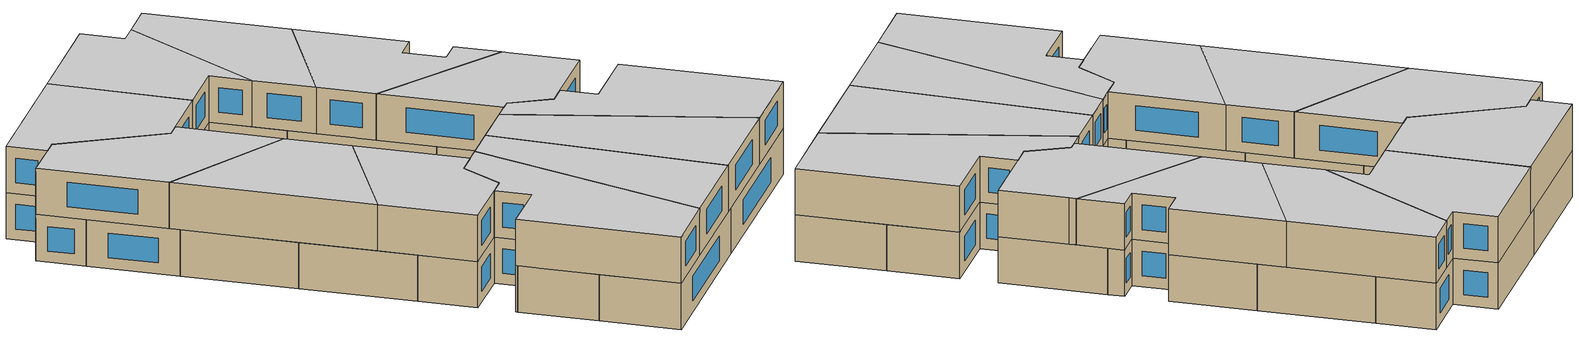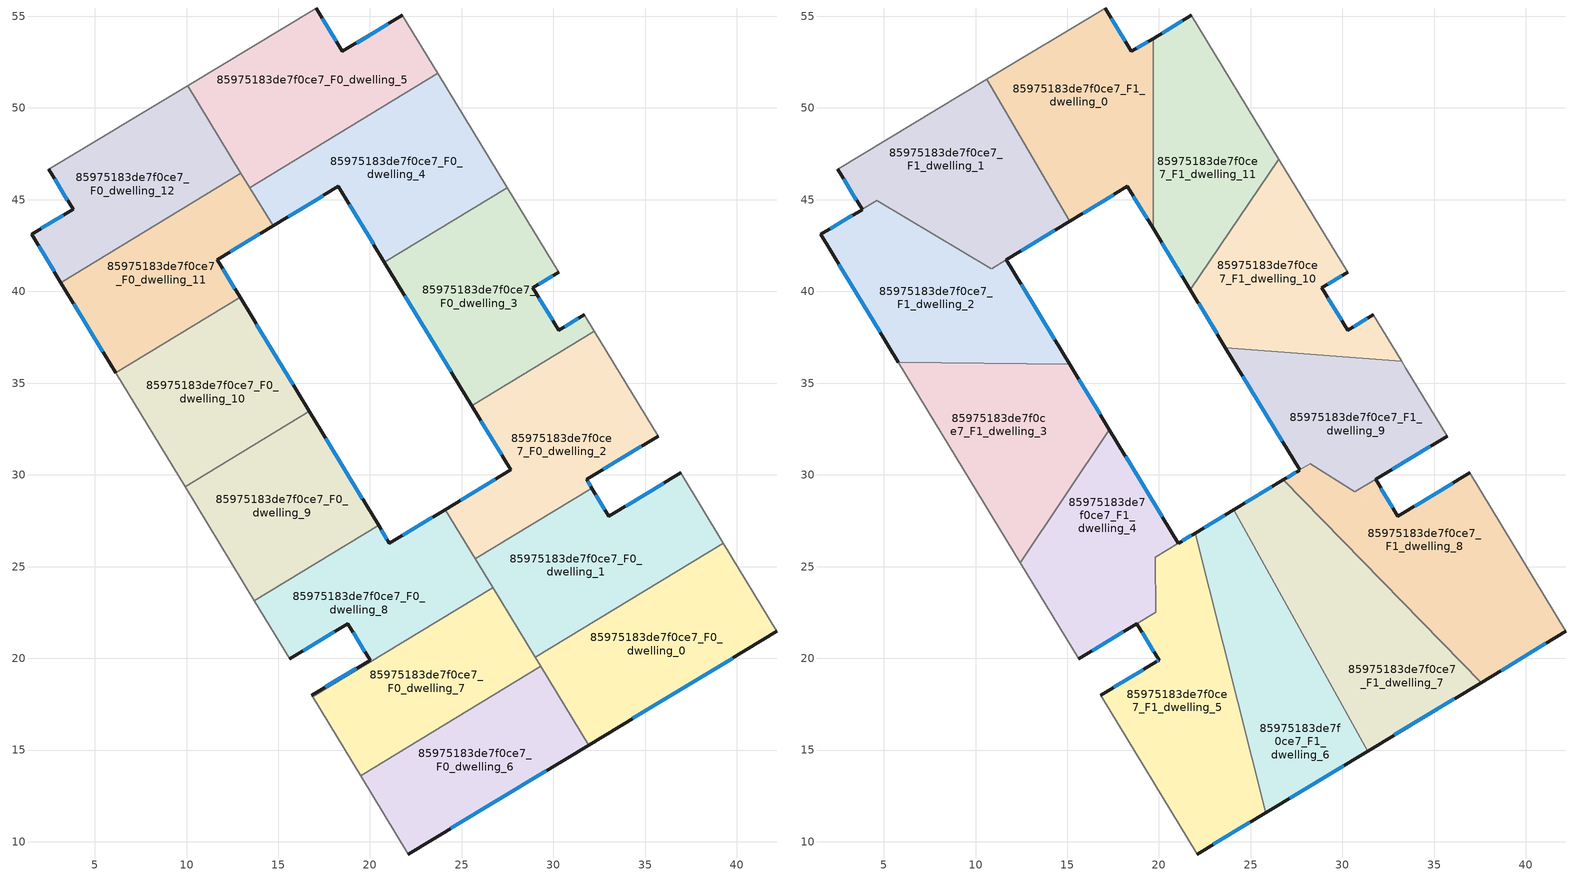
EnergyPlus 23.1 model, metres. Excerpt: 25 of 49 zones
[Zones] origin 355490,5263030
85975183de7f0ce7_F0_dwelling_0
 floor ground (EU_floor_Construction): 39.26,26.27 42.18,21.47 31.92,15.27 29.01,20.05 z0
 wall outside (EU_wall_Construction): 31.92,15.27 42.18,21.47 z0:3
 wall to 85975183de7f0ce7_F0_dwelling_1 (EU_wall_Construction): 39.26,26.27 29.01,20.05 z0:3
 wall adiabatic (EU_wall_Construction): 42.18,21.47 39.26,26.27 z0:3
 wall to 85975183de7f0ce7_F0_dwelling_6 (EU_wall_Construction): 29.3,19.57 31.92,15.27 z0:3
 wall to 85975183de7f0ce7_F0_dwelling_7 (EU_wall_Construction): 29.01,20.05 29.3,19.57 z0:3
 window (EU_Window_Construction): 34.33,16.73 39.77,20.01 z0.7:2.3
85975183de7f0ce7_F0_dwelling_1
 floor ground (EU_floor_Construction): 36.93,30.11 39.26,26.27 29.01,20.05 25.74,25.42 32.09,29.28 33.03,27.75 z0
 wall outside (EU_wall_Construction): 36.93,30.11 33.03,27.75 32.09,29.28 z0:3
 wall to 85975183de7f0ce7_F0_dwelling_2 (EU_wall_Construction): 32.09,29.28 25.74,25.42 z0:3
 wall adiabatic (EU_wall_Construction): 39.26,26.27 36.93,30.11 z0:3
 wall to 85975183de7f0ce7_F0_dwelling_7 (EU_wall_Construction): 26.69,23.86 29.01,20.05 z0:3
 wall to 85975183de7f0ce7_F0_dwelling_8 (EU_wall_Construction): 25.74,25.42 26.69,23.86 z0:3
 window (EU_Window_Construction): 32.81,28.11 32.31,28.92 / 36.01,29.55 33.94,28.3 z0.7:2.3
85975183de7f0ce7_F0_dwelling_10
 floor ground (EU_floor_Construction): 12.92,39.67 16.7,33.46 9.93,29.34 6.15,35.56 z0
 wall outside (EU_wall_Construction): 16.7,33.46 12.92,39.67 z0:3
 wall to 85975183de7f0ce7_F0_dwelling_9 (EU_wall_Construction): 9.93,29.34 16.7,33.46 z0:3
 wall adiabatic (EU_wall_Construction): 6.15,35.56 9.93,29.34 z0:3
 wall to 85975183de7f0ce7_F0_dwelling_11 (EU_wall_Construction): 12.92,39.67 6.15,35.56 z0:3
 window (EU_Window_Construction): 15.81,34.92 13.81,38.21 z0.7:2.3
85975183de7f0ce7_F0_dwelling_11
 floor ground (EU_floor_Construction): 12.97,46.44 14.72,43.57 11.67,41.73 12.92,39.67 6.15,35.56 3.16,40.48 z0
 wall outside (EU_wall_Construction): 12.92,39.67 11.67,41.73 14.72,43.57 / 3.16,40.48 6.15,35.56 z0:3
 wall to 85975183de7f0ce7_F0_dwelling_12 (EU_wall_Construction): 12.97,46.44 3.16,40.48 z0:3
 wall to 85975183de7f0ce7_F0_dwelling_4 (EU_wall_Construction): 14.72,43.57 13.44,45.66 z0:3
 wall to 85975183de7f0ce7_F0_dwelling_5 (EU_wall_Construction): 13.44,45.66 12.97,46.44 z0:3
 window (EU_Window_Construction): 12.39,42.16 14,43.13 / 12.63,40.16 11.97,41.24 / 3.86,39.32 5.45,36.71 z0.7:2.3
85975183de7f0ce7_F0_dwelling_12
 floor ground (EU_floor_Construction): 10.06,51.22 12.97,46.44 3.16,40.48 1.56,43.11 3.82,44.47 2.5,46.65 z0
 wall outside (EU_wall_Construction): 2.5,46.65 3.82,44.47 1.56,43.11 3.16,40.48 z0:3
 wall adiabatic (EU_wall_Construction): 10.06,51.22 2.5,46.65 z0:3
 wall to 85975183de7f0ce7_F0_dwelling_5 (EU_wall_Construction): 12.97,46.44 10.06,51.22 z0:3
 window (EU_Window_Construction): 1.93,42.49 2.78,41.1 / 3.29,44.15 2.09,43.43 / 2.81,46.14 3.51,44.98 z0.7:2.3
85975183de7f0ce7_F0_dwelling_2
 floor ground (EU_floor_Construction): 32.23,37.84 35.71,32.12 31.8,29.75 32.09,29.28 25.74,25.42 24.11,28.11 27.68,30.27 25.55,33.78 z0
 wall outside (EU_wall_Construction): 25.55,33.78 27.68,30.27 24.11,28.11 / 32.09,29.28 31.8,29.75 35.71,32.12 z0:3
 wall to 85975183de7f0ce7_F0_dwelling_3 (EU_wall_Construction): 32.23,37.84 25.55,33.78 z0:3
 wall adiabatic (EU_wall_Construction): 35.71,32.12 32.23,37.84 z0:3
 wall to 85975183de7f0ce7_F0_dwelling_8 (EU_wall_Construction): 24.11,28.11 25.74,25.42 z0:3
 window (EU_Window_Construction): 26.84,29.76 24.95,28.62 / 26.05,32.95 27.18,31.09 / 32.72,30.31 34.79,31.56 / 32.02,29.39 31.87,29.64 z0.7:2.3
85975183de7f0ce7_F0_dwelling_3
 floor ground (EU_floor_Construction): 27.47,45.66 30.28,41.04 28.88,40.2 30.29,37.89 31.69,38.73 32.23,37.84 25.55,33.78 20.79,41.6 z0
 wall outside (EU_wall_Construction): 31.69,38.73 30.29,37.89 28.88,40.2 30.28,41.04 / 20.79,41.6 25.55,33.78 z0:3
 wall adiabatic (EU_wall_Construction): 32.23,37.84 31.69,38.73 / 30.28,41.04 27.47,45.66 z0:3
 wall to 85975183de7f0ce7_F0_dwelling_4 (EU_wall_Construction): 27.47,45.66 20.79,41.6 z0:3
 window (EU_Window_Construction): 31.36,38.53 30.61,38.09 / 21.91,39.76 24.43,35.61 / 29.21,40.4 29.95,40.85 / 29.96,38.43 29.21,39.66 z0.7:2.3
85975183de7f0ce7_F0_dwelling_4
 floor ground (EU_floor_Construction): 23.69,51.89 27.47,45.66 20.79,41.6 18.28,45.72 14.72,43.57 13.44,45.66 z0
 wall outside (EU_wall_Construction): 14.72,43.57 18.28,45.72 20.79,41.6 z0:3
 wall to 85975183de7f0ce7_F0_dwelling_5 (EU_wall_Construction): 23.69,51.89 13.44,45.66 z0:3
 wall adiabatic (EU_wall_Construction): 27.47,45.66 23.69,51.89 z0:3
 window (EU_Window_Construction): 15.55,44.07 17.44,45.22 / 18.87,44.75 20.2,42.57 z0.7:2.3
85975183de7f0ce7_F0_dwelling_5
 floor ground (EU_floor_Construction): 21.77,55.04 23.69,51.89 13.44,45.66 10.06,51.22 17.06,55.45 18.5,53.08 z0
 wall outside (EU_wall_Construction): 21.77,55.04 18.5,53.08 17.06,55.45 z0:3
 wall adiabatic (EU_wall_Construction): 17.06,55.45 10.06,51.22 / 23.69,51.89 21.77,55.04 z0:3
 window (EU_Window_Construction): 18.16,53.64 17.4,54.89 / 21,54.58 19.27,53.54 z0.7:2.3
85975183de7f0ce7_F0_dwelling_6
 floor ground (EU_floor_Construction): 29.3,19.57 31.92,15.27 22.09,9.33 19.49,13.61 z0
 wall outside (EU_wall_Construction): 22.09,9.33 31.92,15.27 z0:3
 wall to 85975183de7f0ce7_F0_dwelling_7 (EU_wall_Construction): 29.3,19.57 19.49,13.61 z0:3
 wall adiabatic (EU_wall_Construction): 19.49,13.61 22.09,9.33 z0:3
 window (EU_Window_Construction): 24.4,10.73 29.61,13.88 z0.7:2.3
85975183de7f0ce7_F0_dwelling_7
 floor ground (EU_floor_Construction): 26.69,23.86 29.3,19.57 19.49,13.61 16.88,17.9 z0
 wall adiabatic (EU_wall_Construction): 16.88,17.9 19.49,13.61 z0:3
 wall to 85975183de7f0ce7_F0_dwelling_8 (EU_wall_Construction): 26.69,23.86 16.88,17.9 z0:3
 ceiling adiabatic (EU_roof_Construction): 24.53,16.67 23.25,21.77 16.88,17.9 19.49,13.61 z3
85975183de7f0ce7_F0_dwelling_8
 floor ground (EU_floor_Construction): 24.11,28.11 26.69,23.86 16.88,17.9 16.83,17.99 20,19.91 18.8,21.89 15.62,19.97 13.7,23.13 20.47,27.24 21.06,26.27 z0
 wall outside (EU_wall_Construction): 24.11,28.11 21.06,26.27 20.47,27.24 / 15.62,19.97 18.8,21.89 20,19.91 16.83,17.99 z0:3
 wall to 85975183de7f0ce7_F0_dwelling_9 (EU_wall_Construction): 20.47,27.24 13.7,23.13 z0:3
 wall adiabatic (EU_wall_Construction): 16.83,17.99 16.88,17.9 / 13.7,23.13 15.62,19.97 z0:3
 window (EU_Window_Construction): 20.92,26.5 20.61,27.01 / 23.39,27.68 21.78,26.7 / 19.26,19.46 17.57,18.44 / 19.08,21.42 19.72,20.37 / 16.37,20.42 18.05,21.44 z0.7:2.3
85975183de7f0ce7_F0_dwelling_9
 floor ground (EU_floor_Construction): 16.7,33.46 20.47,27.24 13.7,23.13 9.93,29.34 z0
 wall outside (EU_wall_Construction): 20.47,27.24 16.7,33.46 z0:3
 wall adiabatic (EU_wall_Construction): 9.93,29.34 13.7,23.13 z0:3
 window (EU_Window_Construction): 19.59,28.7 17.58,32 z0.7:2.3
85975183de7f0ce7_F1_dwelling_0
 floor to 85975183de7f0ce7_F0_dwelling_5 (EU_floor_Construction): 19.67,53.79 19.67,49.45 13.89,45.94 10.62,51.56 17.06,55.45 18.5,53.08 z3
 floor to 85975183de7f0ce7_F0_dwelling_4 (EU_floor_Construction): 19.67,49.45 19.67,43.43 18.28,45.72 15.13,43.82 13.89,45.94 z3
 wall outside (EU_wall_Construction): 19.67,53.79 18.5,53.08 17.06,55.45 / 15.13,43.82 18.28,45.72 19.67,43.43 z3:6
 wall to 85975183de7f0ce7_F1_dwelling_11 (EU_wall_Construction): 19.67,43.43 19.67,53.79 z3:6
 wall to 85975183de7f0ce7_F1_dwelling_1 (EU_wall_Construction): 10.62,51.56 15.13,43.82 z3:6
 wall adiabatic (EU_wall_Construction): 17.06,55.45 10.62,51.56 z3:6
 window (EU_Window_Construction): 19.4,53.62 18.78,53.25 / 18.61,45.18 19.35,43.97 / 15.87,44.26 17.54,45.27 / 18.16,53.64 17.4,54.89 z3.7:5.3
 ceiling to 85975183de7f0ce7_F2_dwelling_0 (EU_floor_Construction): 19.67,43.43 19.67,53.79 18.5,53.08 17.06,55.45 10.62,51.56 15.13,43.82 18.28,45.72 z6
85975183de7f0ce7_F1_dwelling_1
 floor to 85975183de7f0ce7_F0_dwelling_12 (EU_floor_Construction): 10.06,51.22 12.97,46.44 7.61,43.19 4.64,44.96 3.82,44.47 2.5,46.65 z3
 floor to 85975183de7f0ce7_F0_dwelling_11 (EU_floor_Construction): 12.97,46.44 14.72,43.57 10.87,41.24 7.61,43.19 z3
 floor to 85975183de7f0ce7_F0_dwelling_4 (EU_floor_Construction): 13.89,45.94 15.13,43.82 14.72,43.57 13.44,45.66 z3
 floor to 85975183de7f0ce7_F0_dwelling_5 (EU_floor_Construction): 10.62,51.56 13.89,45.94 13.44,45.66 10.06,51.22 z3
 wall outside (EU_wall_Construction): 2.5,46.65 3.82,44.47 / 11.68,41.73 15.13,43.82 z3:6
 wall adiabatic (EU_wall_Construction): 10.62,51.56 2.5,46.65 z3:6
 wall to 85975183de7f0ce7_F1_dwelling_2 (EU_wall_Construction): 10.87,41.24 11.67,41.73 / 4.65,44.96 10.87,41.25 / 3.82,44.47 4.64,44.96 z3:6
 window (EU_Window_Construction): 2.81,46.14 3.51,44.98 / 12.49,42.22 14.32,43.33 z3.7:5.3
 ceiling to 85975183de7f0ce7_F2_dwelling_1 (EU_floor_Construction): 15.13,43.82 10.62,51.56 2.5,46.65 3.82,44.47 4.64,44.96 10.87,41.25 z6
85975183de7f0ce7_F1_dwelling_10
 floor to 85975183de7f0ce7_F0_dwelling_3 (EU_floor_Construction): 27.47,45.66 30.28,41.04 28.88,40.2 30.29,37.89 31.69,38.73 32.23,37.84 29.95,36.45 23.62,36.94 21.71,40.08 24.11,43.62 z3
 floor to 85975183de7f0ce7_F0_dwelling_2 (EU_floor_Construction): 32.23,37.84 33.23,36.19 29.95,36.45 z3
 floor to 85975183de7f0ce7_F0_dwelling_4 (EU_floor_Construction): 26.53,47.21 27.47,45.66 24.11,43.62 z3
 wall outside (EU_wall_Construction): 31.69,38.73 30.29,37.89 28.88,40.2 30.28,41.04 / 21.71,40.08 23.62,36.94 z3:6
 wall to 85975183de7f0ce7_F1_dwelling_11 (EU_wall_Construction): 26.53,47.21 21.71,40.08 z3:6
 wall adiabatic (EU_wall_Construction): 30.28,41.04 26.53,47.21 / 33.23,36.19 31.69,38.73 z3:6
 wall to 85975183de7f0ce7_F1_dwelling_9 (EU_wall_Construction): 23.62,36.94 33.23,36.19 z3:6
 window (EU_Window_Construction): 29.21,40.4 29.95,40.85 / 29.96,38.43 29.21,39.66 / 31.36,38.53 30.61,38.09 / 22.16,39.34 23.17,37.68 z3.7:5.3
 ceiling to 85975183de7f0ce7_F2_dwelling_10 (EU_floor_Construction): 33.23,36.19 31.69,38.73 30.29,37.89 28.88,40.2 30.28,41.04 26.53,47.21 21.71,40.08 23.62,36.94 z6
85975183de7f0ce7_F1_dwelling_11
 floor to 85975183de7f0ce7_F0_dwelling_4 (EU_floor_Construction): 23.69,51.89 26.53,47.21 24.11,43.62 20.79,41.6 19.67,43.43 19.67,49.45 z3
 floor to 85975183de7f0ce7_F0_dwelling_5 (EU_floor_Construction): 21.77,55.04 23.69,51.89 19.67,49.45 19.67,53.79 z3
 floor to 85975183de7f0ce7_F0_dwelling_3 (EU_floor_Construction): 24.11,43.62 21.71,40.08 20.79,41.6 z3
 wall outside (EU_wall_Construction): 21.77,55.04 19.67,53.79 / 19.67,43.43 21.71,40.08 z3:6
 wall adiabatic (EU_wall_Construction): 26.53,47.21 21.77,55.04 z3:6
 window (EU_Window_Construction): 21.27,54.75 20.17,54.08 / 20.15,42.64 21.23,40.87 z3.7:5.3
 ceiling to 85975183de7f0ce7_F2_dwelling_11 (EU_floor_Construction): 21.71,40.08 26.53,47.21 21.77,55.04 19.67,53.79 19.67,43.43 z6
85975183de7f0ce7_F1_dwelling_2
 floor to 85975183de7f0ce7_F0_dwelling_11 (EU_floor_Construction): 11.67,41.73 12.92,39.67 7.08,36.13 5.8,36.14 3.16,40.48 7.61,43.19 10.87,41.24 z3
 floor to 85975183de7f0ce7_F0_dwelling_12 (EU_floor_Construction): 7.61,43.19 3.16,40.48 1.56,43.11 3.82,44.46 4.65,44.96 z3
 floor to 85975183de7f0ce7_F0_dwelling_10 (EU_floor_Construction): 12.92,39.67 15.13,36.04 7.08,36.13 z3
 wall outside (EU_wall_Construction): 15.13,36.04 11.67,41.73 / 3.82,44.46 1.56,43.11 5.8,36.14 z3:6
 wall to 85975183de7f0ce7_F1_dwelling_3 (EU_wall_Construction): 5.8,36.14 15.13,36.04 z3:6
 window (EU_Window_Construction): 14.31,37.38 12.48,40.39 / 2.55,41.47 4.8,37.78 / 3.29,44.15 2.09,43.43 z3.7:5.3
 ceiling to 85975183de7f0ce7_F2_dwelling_2 (EU_floor_Construction): 15.13,36.04 11.67,41.73 10.87,41.24 4.65,44.96 3.82,44.47 1.56,43.11 5.8,36.14 z6
85975183de7f0ce7_F1_dwelling_3
 floor to 85975183de7f0ce7_F0_dwelling_10 (EU_floor_Construction): 15.13,36.04 16.7,33.46 9.93,29.34 6.15,35.56 7.08,36.13 z3
 floor to 85975183de7f0ce7_F0_dwelling_9 (EU_floor_Construction): 16.7,33.46 17.3,32.46 12.43,25.22 9.93,29.34 z3
 floor to 85975183de7f0ce7_F0_dwelling_11 (EU_floor_Construction): 7.08,36.13 6.15,35.56 5.8,36.14 z3
 wall outside (EU_wall_Construction): 17.3,32.46 15.13,36.04 z3:6
 wall to 85975183de7f0ce7_F1_dwelling_4 (EU_wall_Construction): 12.43,25.22 17.3,32.46 z3:6
 wall adiabatic (EU_wall_Construction): 5.8,36.14 12.43,25.22 z3:6
 window (EU_Window_Construction): 16.79,33.3 15.64,35.2 z3.7:5.3
 ceiling to 85975183de7f0ce7_F2_dwelling_3 (EU_floor_Construction): 12.43,25.22 17.3,32.46 15.13,36.04 5.8,36.14 z6
85975183de7f0ce7_F1_dwelling_4
 floor to 85975183de7f0ce7_F0_dwelling_9 (EU_floor_Construction): 17.3,32.46 20.47,27.24 13.7,23.13 12.43,25.22 z3
 floor to 85975183de7f0ce7_F0_dwelling_8 (EU_floor_Construction): 20.47,27.24 21.06,26.27 19.78,25.5 19.82,22.51 15.62,19.97 13.7,23.13 z3
 floor adiabatic (EU_floor_Construction): 17.3,32.46 20.47,27.24 13.7,23.13 12.43,25.22 z3
 wall outside (EU_wall_Construction): 21.06,26.27 17.3,32.46 / 15.62,19.97 18.8,21.89 z3:6
 wall adiabatic (EU_wall_Construction): 12.43,25.22 15.62,19.97 z3:6
 wall to 85975183de7f0ce7_F1_dwelling_5 (EU_wall_Construction): 18.8,21.89 19.82,22.51 19.78,25.5 21.06,26.27 z3:6
 window (EU_Window_Construction): 20.18,27.73 18.18,31.01 / 16.37,20.42 18.05,21.44 z3.7:5.3
 ceiling to 85975183de7f0ce7_F2_dwelling_4 (EU_floor_Construction): 19.82,22.51 19.78,25.5 21.06,26.27 17.3,32.46 12.43,25.22 15.62,19.97 z6
85975183de7f0ce7_F1_dwelling_5
 floor adiabatic (EU_floor_Construction): 23.25,21.77 24.53,16.67 19.49,13.61 16.88,17.9 z3
 floor to 85975183de7f0ce7_F0_dwelling_6 (EU_floor_Construction): 24.53,16.67 25.81,11.58 22.09,9.33 19.49,13.61 z3
 floor to 85975183de7f0ce7_F0_dwelling_8 (EU_floor_Construction): 21.98,26.83 23.25,21.77 16.88,17.9 16.83,17.99 19.85,19.81 20,19.91 18.8,21.89 19.82,22.51 19.78,25.5 z3
 wall outside (EU_wall_Construction): 21.98,26.83 21.07,26.28 / 22.09,9.33 25.81,11.58 / 18.8,21.89 20,19.91 19.85,19.81 16.83,17.99 z3:6
 wall to 85975183de7f0ce7_F1_dwelling_6 (EU_wall_Construction): 25.81,11.58 21.98,26.83 z3:6
 wall adiabatic (EU_wall_Construction): 16.83,17.99 22.09,9.33 z3:6
 window (EU_Window_Construction): 21.76,26.7 21.28,26.4 / 22.96,9.86 24.94,11.05 / 19.14,19.38 17.54,18.42 / 19.96,19.88 19.88,19.83 / 19.08,21.42 19.72,20.37 z3.7:5.3
 ceiling to 85975183de7f0ce7_F2_dwelling_5 (EU_floor_Construction): 25.81,11.58 21.98,26.83 19.78,25.5 19.82,22.51 18.8,21.89 20,19.91 19.85,19.81 16.83,17.99 22.09,9.33 z6
85975183de7f0ce7_F1_dwelling_6
 floor to 85975183de7f0ce7_F0_dwelling_6 (EU_floor_Construction): 28.93,19.35 31.38,14.94 25.81,11.58 24.53,16.67 z3
 floor to 85975183de7f0ce7_F0_dwelling_7 (EU_floor_Construction): 26.49,23.74 28.93,19.35 24.53,16.67 23.25,21.77 z3
 floor to 85975183de7f0ce7_F0_dwelling_8 (EU_floor_Construction): 24.07,28.09 26.49,23.74 23.25,21.77 21.98,26.83 z3
 wall outside (EU_wall_Construction): 24.07,28.09 21.98,26.83 / 25.81,11.58 31.38,14.94 z3:6
 wall to 85975183de7f0ce7_F1_dwelling_7 (EU_wall_Construction): 31.38,14.94 24.07,28.09 z3:6
 window (EU_Window_Construction): 23.58,27.79 22.47,27.12 / 27.12,12.37 30.07,14.15 z3.7:5.3
 ceiling to 85975183de7f0ce7_F2_dwelling_6 (EU_floor_Construction): 31.38,14.94 24.07,28.09 21.98,26.83 25.81,11.58 z6
85975183de7f0ce7_F1_dwelling_7
 floor to 85975183de7f0ce7_F0_dwelling_1 (EU_floor_Construction): 29.03,27.42 33.54,22.8 29.01,20.05 25.74,25.42 z3
 floor to 85975183de7f0ce7_F0_dwelling_0 (EU_floor_Construction): 33.54,22.8 37.56,18.68 31.92,15.27 29.01,20.05 z3
 floor to 85975183de7f0ce7_F0_dwelling_2 (EU_floor_Construction): 26.78,29.72 29.03,27.42 25.74,25.42 24.11,28.11 z3
 floor to 85975183de7f0ce7_F0_dwelling_6 (EU_floor_Construction): 29.3,19.57 31.92,15.27 31.38,14.94 28.93,19.35 z3
 floor to 85975183de7f0ce7_F0_dwelling_7 (EU_floor_Construction): 26.69,23.86 29.3,19.57 28.93,19.35 26.49,23.74 z3
 floor to 85975183de7f0ce7_F0_dwelling_8 (EU_floor_Construction): 24.11,28.11 26.69,23.86 26.49,23.74 24.07,28.09 z3
 wall outside (EU_wall_Construction): 31.38,14.94 37.56,18.68 / 26.78,29.72 24.07,28.09 z3:6
 wall to 85975183de7f0ce7_F1_dwelling_8 (EU_wall_Construction): 37.56,18.68 26.78,29.72 z3:6
 window (EU_Window_Construction): 32.83,15.82 36.11,17.8 / 26.14,29.34 24.71,28.47 z3.7:5.3
 ceiling to 85975183de7f0ce7_F2_dwelling_7 (EU_floor_Construction): 37.56,18.68 26.78,29.72 24.07,28.09 31.38,14.94 z6
85975183de7f0ce7_F1_dwelling_8
 floor to 85975183de7f0ce7_F0_dwelling_1 (EU_floor_Construction): 36.93,30.11 39.26,26.27 33.54,22.8 29.03,27.42 32.09,29.28 33.03,27.75 z3
 floor to 85975183de7f0ce7_F0_dwelling_0 (EU_floor_Construction): 39.26,26.27 42.18,21.47 37.56,18.68 33.54,22.8 z3
 floor to 85975183de7f0ce7_F0_dwelling_2 (EU_floor_Construction): 31.8,29.75 32.09,29.28 29.03,27.42 26.78,29.72 27.67,30.26 28.24,30.61 30.68,29.08 z3
 wall outside (EU_wall_Construction): 36.93,30.11 33.03,27.75 31.8,29.75 / 37.56,18.68 42.18,21.47 / 27.67,30.26 26.78,29.72 z3:6
 wall to 85975183de7f0ce7_F1_dwelling_9 (EU_wall_Construction): 28.24,30.61 27.68,30.27 / 31.8,29.75 30.68,29.08 28.25,30.61 z3:6
 wall adiabatic (EU_wall_Construction): 42.18,21.47 36.93,30.11 z3:6
 window (EU_Window_Construction): 32.74,28.22 32.09,29.28 / 36.01,29.55 33.94,28.3 / 38.64,19.33 41.09,20.81 / 27.46,30.14 26.99,29.85 z3.7:5.3
 ceiling to 85975183de7f0ce7_F2_dwelling_8 (EU_floor_Construction): 42.18,21.47 36.93,30.11 33.03,27.75 31.8,29.75 30.68,29.08 28.24,30.61 27.67,30.26 26.78,29.72 37.56,18.68 z6
85975183de7f0ce7_F1_dwelling_9
 floor to 85975183de7f0ce7_F0_dwelling_2 (EU_floor_Construction): 33.23,36.19 35.71,32.12 31.81,29.76 30.68,29.08 28.24,30.61 27.68,30.27 25.55,33.78 29.95,36.45 z3
 floor to 85975183de7f0ce7_F0_dwelling_3 (EU_floor_Construction): 29.95,36.45 25.55,33.78 23.62,36.94 z3
 wall outside (EU_wall_Construction): 23.62,36.94 27.68,30.27 / 31.81,29.76 35.71,32.12 z3:6
 wall adiabatic (EU_wall_Construction): 35.71,32.12 33.46,35.83 33.23,36.19 z3:6
 window (EU_Window_Construction): 24.57,35.38 26.73,31.84 / 32.72,30.31 34.8,31.56 z3.7:5.3
 ceiling to 85975183de7f0ce7_F2_dwelling_9 (EU_floor_Construction): 35.71,32.12 33.46,35.83 33.23,36.19 23.62,36.94 27.68,30.27 28.24,30.61 30.68,29.08 31.8,29.75 z6
[Building]
EU S2 Campaign: North Axis=0; Terrain=City; Solar Distribution=FullExterior
[Site:Location]
Budapest.Ferenc.Liszt.Intl.AP: Latitude=47.437; Longitude=19.256; Time Zone=1; Elevation=185
[SizingPeriod:WeatherFileDays]
AnnualSizingPeriod: Begin Month=1; Begin Day of Month=1; End Month=12; End Day of Month=31; Day of Week for Start Day=Monday; Use Weather File Daylight Saving Period=No; Use Weather File Rain and Snow Indicators=No
[MATERIAL]
EU_InternalMass_Material: Roughness=MediumRough; Thickness=0.1; Conductivity=1; Density=1800; Specific Heat=900; Thermal Absorptance=0.9; Solar Absorptance=0.7; Visible Absorptance=0.7
[MATERIAL:NOMASS] Roughness=MediumRough; Thermal Absorptance=0.9; Solar Absorptance=0.7; Visible Absorptance=0.7
Name | Thermal Resistance
EU_wall_NoMass | 0.832559
EU_roof_NoMass | 1.39638
EU_floor_NoMass | 0.872794
[WINDOWMATERIAL:SIMPLEGLAZINGSYSTEM]
EU_Window_SimpleGlazing: UFactor=2.79869; Solar Heat Gain Coefficient=0.75; Visible Transmittance=0.75
[CONSTRUCTION]
EU_wall_Construction: EU_wall_NoMass
EU_roof_Construction: EU_roof_NoMass
EU_floor_Construction: EU_floor_NoMass
EU_Window_Construction: EU_Window_SimpleGlazing
EU_InternalMass_Construction: EU_InternalMass_Material
[ZONE] Type=1; Multiplier=1; Ceiling Height=autocalculate; Floor Area=autocalculate; Part of Total Floor Area=Yes
Name | Volume
85975183de7f0ce7_F0_dwelling_0 | 201.649
85975183de7f0ce7_F1_dwelling_0 | 201.66
85975183de7f0ce7_F0_dwelling_1 | 201.65
85975183de7f0ce7_F1_dwelling_1 | 201.8
85975183de7f0ce7_F0_dwelling_10 | 172.853
85975183de7f0ce7_F1_dwelling_10 | 180.999
85975183de7f0ce7_F0_dwelling_11 | 172.833
85975183de7f0ce7_F1_dwelling_11 | 186.174
85975183de7f0ce7_F0_dwelling_12 | 172.864
85975183de7f0ce7_F0_dwelling_2 | 201.652
85975183de7f0ce7_F1_dwelling_2 | 201.515
85975183de7f0ce7_F0_dwelling_3 | 201.64
85975183de7f0ce7_F1_dwelling_3 | 201.673
85975183de7f0ce7_F0_dwelling_4 | 201.674
85975183de7f0ce7_F1_dwelling_4 | 172.231
85975183de7f0ce7_F0_dwelling_5 | 201.645
85975183de7f0ce7_F1_dwelling_5 | 231.048
85975183de7f0ce7_F0_dwelling_6 | 172.845
85975183de7f0ce7_F1_dwelling_6 | 201.702
85975183de7f0ce7_F0_dwelling_7 | 172.844
85975183de7f0ce7_F1_dwelling_7 | 234.114
85975183de7f0ce7_F0_dwelling_8 | 172.836
85975183de7f0ce7_F1_dwelling_8 | 239.182
85975183de7f0ce7_F0_dwelling_9 | 172.855
85975183de7f0ce7_F1_dwelling_9 | 167.807
[INTERNALMASS] Construction=EU_InternalMass_Construction
Name | Zone or ZoneList | Surface Area
85975183de7f0ce7_F0_dwelling_0_EU_InternalMass | 85975183de7f0ce7_F0_dwelling_0 | 67.2162
85975183de7f0ce7_F0_dwelling_1_EU_InternalMass | 85975183de7f0ce7_F0_dwelling_1 | 67.2167
85975183de7f0ce7_F0_dwelling_2_EU_InternalMass | 85975183de7f0ce7_F0_dwelling_2 | 67.217
85975183de7f0ce7_F0_dwelling_3_EU_InternalMass | 85975183de7f0ce7_F0_dwelling_3 | 67.2133
85975183de7f0ce7_F0_dwelling_4_EU_InternalMass | 85975183de7f0ce7_F0_dwelling_4 | 67.2245
85975183de7f0ce7_F0_dwelling_5_EU_InternalMass | 85975183de7f0ce7_F0_dwelling_5 | 67.215
85975183de7f0ce7_F0_dwelling_6_EU_InternalMass | 85975183de7f0ce7_F0_dwelling_6 | 57.615
85975183de7f0ce7_F0_dwelling_7_EU_InternalMass | 85975183de7f0ce7_F0_dwelling_7 | 57.6146
85975183de7f0ce7_F0_dwelling_8_EU_InternalMass | 85975183de7f0ce7_F0_dwelling_8 | 57.6119
85975183de7f0ce7_F0_dwelling_9_EU_InternalMass | 85975183de7f0ce7_F0_dwelling_9 | 57.6184
85975183de7f0ce7_F0_dwelling_10_EU_InternalMass | 85975183de7f0ce7_F0_dwelling_10 | 57.6175
85975183de7f0ce7_F0_dwelling_11_EU_InternalMass | 85975183de7f0ce7_F0_dwelling_11 | 57.6108
85975183de7f0ce7_F0_dwelling_12_EU_InternalMass | 85975183de7f0ce7_F0_dwelling_12 | 57.6215
85975183de7f0ce7_F1_dwelling_0_EU_InternalMass | 85975183de7f0ce7_F1_dwelling_0 | 67.2198
85975183de7f0ce7_F1_dwelling_1_EU_InternalMass | 85975183de7f0ce7_F1_dwelling_1 | 67.2678
85975183de7f0ce7_F1_dwelling_2_EU_InternalMass | 85975183de7f0ce7_F1_dwelling_2 | 67.1741
85975183de7f0ce7_F1_dwelling_3_EU_InternalMass | 85975183de7f0ce7_F1_dwelling_3 | 67.2245
85975183de7f0ce7_F1_dwelling_4_EU_InternalMass | 85975183de7f0ce7_F1_dwelling_4 | 57.4092
85975183de7f0ce7_F1_dwelling_5_EU_InternalMass | 85975183de7f0ce7_F1_dwelling_5 | 77.0125
85975183de7f0ce7_F1_dwelling_6_EU_InternalMass | 85975183de7f0ce7_F1_dwelling_6 | 67.2338
85975183de7f0ce7_F1_dwelling_7_EU_InternalMass | 85975183de7f0ce7_F1_dwelling_7 | 78.0273
85975183de7f0ce7_F1_dwelling_8_EU_InternalMass | 85975183de7f0ce7_F1_dwelling_8 | 79.7378
85975183de7f0ce7_F1_dwelling_9_EU_InternalMass | 85975183de7f0ce7_F1_dwelling_9 | 55.9405
85975183de7f0ce7_F1_dwelling_10_EU_InternalMass | 85975183de7f0ce7_F1_dwelling_10 | 60.3297
85975183de7f0ce7_F1_dwelling_11_EU_InternalMass | 85975183de7f0ce7_F1_dwelling_11 | 62.0592
[OTHEREQUIPMENT] Fuel Type=Electricity; Design Level Calculation Method=Watts/Area; Power per Zone Floor Area=1; Fraction Latent=0; Fraction Radiant=0; Fraction Lost=0; Carbon Dioxide Generation Rate=0; EndUse Subcategory=EU_Step8_InternalGains
Name | Zone or ZoneList or Space or SpaceList | Schedule
EU_Step8_InternalGain_85975183de7f0ce7_F0_dwelling_0_f000 | 85975183de7f0ce7_F0_dwelling_0 | EU_Step8_GainSchedule_85975183de7f0ce7_F0_dwelling_0_f000
EU_Step8_InternalGain_85975183de7f0ce7_F0_dwelling_1_f000 | 85975183de7f0ce7_F0_dwelling_1 | EU_Step8_GainSchedule_85975183de7f0ce7_F0_dwelling_1_f000
EU_Step8_InternalGain_85975183de7f0ce7_F0_dwelling_2_f000 | 85975183de7f0ce7_F0_dwelling_2 | EU_Step8_GainSchedule_85975183de7f0ce7_F0_dwelling_2_f000
EU_Step8_InternalGain_85975183de7f0ce7_F0_dwelling_3_f000 | 85975183de7f0ce7_F0_dwelling_3 | EU_Step8_GainSchedule_85975183de7f0ce7_F0_dwelling_3_f000
EU_Step8_InternalGain_85975183de7f0ce7_F0_dwelling_4_f000 | 85975183de7f0ce7_F0_dwelling_4 | EU_Step8_GainSchedule_85975183de7f0ce7_F0_dwelling_4_f000
EU_Step8_InternalGain_85975183de7f0ce7_F0_dwelling_5_f000 | 85975183de7f0ce7_F0_dwelling_5 | EU_Step8_GainSchedule_85975183de7f0ce7_F0_dwelling_5_f000
EU_Step8_InternalGain_85975183de7f0ce7_F0_dwelling_6_f000 | 85975183de7f0ce7_F0_dwelling_6 | EU_Step8_GainSchedule_85975183de7f0ce7_F0_dwelling_6_f000
EU_Step8_InternalGain_85975183de7f0ce7_F0_dwelling_7_f000 | 85975183de7f0ce7_F0_dwelling_7 | EU_Step8_GainSchedule_85975183de7f0ce7_F0_dwelling_7_f000
EU_Step8_InternalGain_85975183de7f0ce7_F0_dwelling_8_f000 | 85975183de7f0ce7_F0_dwelling_8 | EU_Step8_GainSchedule_85975183de7f0ce7_F0_dwelling_8_f000
EU_Step8_InternalGain_85975183de7f0ce7_F0_dwelling_9_f000 | 85975183de7f0ce7_F0_dwelling_9 | EU_Step8_GainSchedule_85975183de7f0ce7_F0_dwelling_9_f000
EU_Step8_InternalGain_85975183de7f0ce7_F0_dwelling_10_f000 | 85975183de7f0ce7_F0_dwelling_10 | EU_Step8_GainSchedule_85975183de7f0ce7_F0_dwelling_10_f000
EU_Step8_InternalGain_85975183de7f0ce7_F0_dwelling_11_f000 | 85975183de7f0ce7_F0_dwelling_11 | EU_Step8_GainSchedule_85975183de7f0ce7_F0_dwelling_11_f000
EU_Step8_InternalGain_85975183de7f0ce7_F0_dwelling_12_f000 | 85975183de7f0ce7_F0_dwelling_12 | EU_Step8_GainSchedule_85975183de7f0ce7_F0_dwelling_12_f000
EU_Step8_InternalGain_85975183de7f0ce7_F1_dwelling_0_f000 | 85975183de7f0ce7_F1_dwelling_0 | EU_Step8_GainSchedule_85975183de7f0ce7_F1_dwelling_0_f000
EU_Step8_InternalGain_85975183de7f0ce7_F1_dwelling_1_f000 | 85975183de7f0ce7_F1_dwelling_1 | EU_Step8_GainSchedule_85975183de7f0ce7_F1_dwelling_1_f000
EU_Step8_InternalGain_85975183de7f0ce7_F1_dwelling_2_f000 | 85975183de7f0ce7_F1_dwelling_2 | EU_Step8_GainSchedule_85975183de7f0ce7_F1_dwelling_2_f000
EU_Step8_InternalGain_85975183de7f0ce7_F1_dwelling_3_f000 | 85975183de7f0ce7_F1_dwelling_3 | EU_Step8_GainSchedule_85975183de7f0ce7_F1_dwelling_3_f000
EU_Step8_InternalGain_85975183de7f0ce7_F1_dwelling_4_f000 | 85975183de7f0ce7_F1_dwelling_4 | EU_Step8_GainSchedule_85975183de7f0ce7_F1_dwelling_4_f000
EU_Step8_InternalGain_85975183de7f0ce7_F1_dwelling_5_f000 | 85975183de7f0ce7_F1_dwelling_5 | EU_Step8_GainSchedule_85975183de7f0ce7_F1_dwelling_5_f000
EU_Step8_InternalGain_85975183de7f0ce7_F1_dwelling_6_f000 | 85975183de7f0ce7_F1_dwelling_6 | EU_Step8_GainSchedule_85975183de7f0ce7_F1_dwelling_6_f000
EU_Step8_InternalGain_85975183de7f0ce7_F1_dwelling_7_f000 | 85975183de7f0ce7_F1_dwelling_7 | EU_Step8_GainSchedule_85975183de7f0ce7_F1_dwelling_7_f000
EU_Step8_InternalGain_85975183de7f0ce7_F1_dwelling_8_f000 | 85975183de7f0ce7_F1_dwelling_8 | EU_Step8_GainSchedule_85975183de7f0ce7_F1_dwelling_8_f000
EU_Step8_InternalGain_85975183de7f0ce7_F1_dwelling_9_f000 | 85975183de7f0ce7_F1_dwelling_9 | EU_Step8_GainSchedule_85975183de7f0ce7_F1_dwelling_9_f000
EU_Step8_InternalGain_85975183de7f0ce7_F1_dwelling_10_f000 | 85975183de7f0ce7_F1_dwelling_10 | EU_Step8_GainSchedule_85975183de7f0ce7_F1_dwelling_10_f000
EU_Step8_InternalGain_85975183de7f0ce7_F1_dwelling_11_f000 | 85975183de7f0ce7_F1_dwelling_11 | EU_Step8_GainSchedule_85975183de7f0ce7_F1_dwelling_11_f000
[ZONEVENTILATION:DESIGNFLOWRATE] Schedule=EU_AlwaysOn; Design Flow Rate Calculation Method=AirChanges/Hour; Air Changes per Hour=0.475469; Ventilation Type=Natural; Fan Pressure Rise=0; Fan Total Efficiency=1; Constant Term Coefficient=1; Temperature Term Coefficient=0; Velocity Term Coefficient=0; Velocity Squared Term Coefficient=0; Minimum Indoor Temperature=-100; Maximum Indoor Temperature=100; Delta Temperature=-100; Minimum Outdoor Temperature=-100; Maximum Outdoor Temperature=100; Maximum Wind Speed=40
Name | Zone or ZoneList or Space or SpaceList
EU_ConstantAir_85975183de7f0ce7_F0_dwelling_0 | 85975183de7f0ce7_F0_dwelling_0
EU_ConstantAir_85975183de7f0ce7_F0_dwelling_1 | 85975183de7f0ce7_F0_dwelling_1
EU_ConstantAir_85975183de7f0ce7_F0_dwelling_2 | 85975183de7f0ce7_F0_dwelling_2
EU_ConstantAir_85975183de7f0ce7_F0_dwelling_3 | 85975183de7f0ce7_F0_dwelling_3
EU_ConstantAir_85975183de7f0ce7_F0_dwelling_4 | 85975183de7f0ce7_F0_dwelling_4
EU_ConstantAir_85975183de7f0ce7_F0_dwelling_5 | 85975183de7f0ce7_F0_dwelling_5
EU_ConstantAir_85975183de7f0ce7_F0_dwelling_6 | 85975183de7f0ce7_F0_dwelling_6
EU_ConstantAir_85975183de7f0ce7_F0_dwelling_7 | 85975183de7f0ce7_F0_dwelling_7
EU_ConstantAir_85975183de7f0ce7_F0_dwelling_8 | 85975183de7f0ce7_F0_dwelling_8
EU_ConstantAir_85975183de7f0ce7_F0_dwelling_9 | 85975183de7f0ce7_F0_dwelling_9
EU_ConstantAir_85975183de7f0ce7_F0_dwelling_10 | 85975183de7f0ce7_F0_dwelling_10
EU_ConstantAir_85975183de7f0ce7_F0_dwelling_11 | 85975183de7f0ce7_F0_dwelling_11
EU_ConstantAir_85975183de7f0ce7_F0_dwelling_12 | 85975183de7f0ce7_F0_dwelling_12
EU_ConstantAir_85975183de7f0ce7_F1_dwelling_0 | 85975183de7f0ce7_F1_dwelling_0
EU_ConstantAir_85975183de7f0ce7_F1_dwelling_1 | 85975183de7f0ce7_F1_dwelling_1
EU_ConstantAir_85975183de7f0ce7_F1_dwelling_2 | 85975183de7f0ce7_F1_dwelling_2
EU_ConstantAir_85975183de7f0ce7_F1_dwelling_3 | 85975183de7f0ce7_F1_dwelling_3
EU_ConstantAir_85975183de7f0ce7_F1_dwelling_4 | 85975183de7f0ce7_F1_dwelling_4
EU_ConstantAir_85975183de7f0ce7_F1_dwelling_5 | 85975183de7f0ce7_F1_dwelling_5
EU_ConstantAir_85975183de7f0ce7_F1_dwelling_6 | 85975183de7f0ce7_F1_dwelling_6
EU_ConstantAir_85975183de7f0ce7_F1_dwelling_7 | 85975183de7f0ce7_F1_dwelling_7
EU_ConstantAir_85975183de7f0ce7_F1_dwelling_8 | 85975183de7f0ce7_F1_dwelling_8
EU_ConstantAir_85975183de7f0ce7_F1_dwelling_9 | 85975183de7f0ce7_F1_dwelling_9
EU_ConstantAir_85975183de7f0ce7_F1_dwelling_10 | 85975183de7f0ce7_F1_dwelling_10
EU_ConstantAir_85975183de7f0ce7_F1_dwelling_11 | 85975183de7f0ce7_F1_dwelling_11
[HVACTEMPLATE:THERMOSTAT] Constant Heating Setpoint=20; Constant Cooling Setpoint=50
EU_HeatOnly_85975183de7f0ce7_F0_dwelling_0; EU_HeatOnly_85975183de7f0ce7_F0_dwelling_1; EU_HeatOnly_85975183de7f0ce7_F0_dwelling_2; EU_HeatOnly_85975183de7f0ce7_F0_dwelling_3; EU_HeatOnly_85975183de7f0ce7_F0_dwelling_4; EU_HeatOnly_85975183de7f0ce7_F0_dwelling_5; EU_HeatOnly_85975183de7f0ce7_F0_dwelling_6; EU_HeatOnly_85975183de7f0ce7_F0_dwelling_7; EU_HeatOnly_85975183de7f0ce7_F0_dwelling_8; EU_HeatOnly_85975183de7f0ce7_F0_dwelling_9; EU_HeatOnly_85975183de7f0ce7_F0_dwelling_10; EU_HeatOnly_85975183de7f0ce7_F0_dwelling_11; EU_HeatOnly_85975183de7f0ce7_F0_dwelling_12; EU_HeatOnly_85975183de7f0ce7_F1_dwelling_0; EU_HeatOnly_85975183de7f0ce7_F1_dwelling_1; EU_HeatOnly_85975183de7f0ce7_F1_dwelling_2; EU_HeatOnly_85975183de7f0ce7_F1_dwelling_3; EU_HeatOnly_85975183de7f0ce7_F1_dwelling_4; EU_HeatOnly_85975183de7f0ce7_F1_dwelling_5; EU_HeatOnly_85975183de7f0ce7_F1_dwelling_6; EU_HeatOnly_85975183de7f0ce7_F1_dwelling_7; EU_HeatOnly_85975183de7f0ce7_F1_dwelling_8; EU_HeatOnly_85975183de7f0ce7_F1_dwelling_9; EU_HeatOnly_85975183de7f0ce7_F1_dwelling_10; EU_HeatOnly_85975183de7f0ce7_F1_dwelling_11; EU_HeatOnly_85975183de7f0ce7_F2_dwelling_0; EU_HeatOnly_85975183de7f0ce7_F2_dwelling_1; EU_HeatOnly_85975183de7f0ce7_F2_dwelling_2; EU_HeatOnly_85975183de7f0ce7_F2_dwelling_3; EU_HeatOnly_85975183de7f0ce7_F2_dwelling_4; EU_HeatOnly_85975183de7f0ce7_F2_dwelling_5; EU_HeatOnly_85975183de7f0ce7_F2_dwelling_6; EU_HeatOnly_85975183de7f0ce7_F2_dwelling_7; EU_HeatOnly_85975183de7f0ce7_F2_dwelling_8; EU_HeatOnly_85975183de7f0ce7_F2_dwelling_9; EU_HeatOnly_85975183de7f0ce7_F2_dwelling_10; EU_HeatOnly_85975183de7f0ce7_F2_dwelling_11; EU_HeatOnly_85975183de7f0ce7_F3_dwelling_0; EU_HeatOnly_85975183de7f0ce7_F3_dwelling_1; EU_HeatOnly_85975183de7f0ce7_F3_dwelling_2; EU_HeatOnly_85975183de7f0ce7_F3_dwelling_3; EU_HeatOnly_85975183de7f0ce7_F3_dwelling_4; EU_HeatOnly_85975183de7f0ce7_F3_dwelling_5; EU_HeatOnly_85975183de7f0ce7_F3_dwelling_6; EU_HeatOnly_85975183de7f0ce7_F3_dwelling_7; EU_HeatOnly_85975183de7f0ce7_F3_dwelling_8; EU_HeatOnly_85975183de7f0ce7_F3_dwelling_9; EU_HeatOnly_85975183de7f0ce7_F3_dwelling_10; EU_HeatOnly_85975183de7f0ce7_F3_dwelling_11
[HVACTEMPLATE:ZONE:IDEALLOADSAIRSYSTEM] System Availability Schedule=EU_AlwaysOn; Maximum Heating Supply Air Temperature=50; Minimum Cooling Supply Air Temperature=13; Maximum Heating Supply Air Humidity Ratio=0.0156; Minimum Cooling Supply Air Humidity Ratio=0.0077; Heating Limit=NoLimit; Cooling Limit=NoLimit; Heating Availability Schedule=EU_AlwaysOn; Cooling Availability Schedule=EU_CoolingOff; Dehumidification Control Type=ConstantSensibleHeatRatio; Cooling Sensible Heat Ratio=0.7; Dehumidification Setpoint=60; Humidification Control Type=None; Humidification Setpoint=30; Outdoor Air Method=None; Outdoor Air Flow Rate per Person=0.00944; Outdoor Air Flow Rate per Zone Floor Area=0; Outdoor Air Flow Rate per Zone=0; Demand Controlled Ventilation Type=None; Outdoor Air Economizer Type=NoEconomizer; Heat Recovery Type=None; Sensible Heat Recovery Effectiveness=0.7; Latent Heat Recovery Effectiveness=0.65
Name | Template Thermostat
85975183de7f0ce7_F0_dwelling_0 | EU_HeatOnly_85975183de7f0ce7_F0_dwelling_0
85975183de7f0ce7_F0_dwelling_1 | EU_HeatOnly_85975183de7f0ce7_F0_dwelling_1
85975183de7f0ce7_F0_dwelling_2 | EU_HeatOnly_85975183de7f0ce7_F0_dwelling_2
85975183de7f0ce7_F0_dwelling_3 | EU_HeatOnly_85975183de7f0ce7_F0_dwelling_3
85975183de7f0ce7_F0_dwelling_4 | EU_HeatOnly_85975183de7f0ce7_F0_dwelling_4
85975183de7f0ce7_F0_dwelling_5 | EU_HeatOnly_85975183de7f0ce7_F0_dwelling_5
85975183de7f0ce7_F0_dwelling_6 | EU_HeatOnly_85975183de7f0ce7_F0_dwelling_6
85975183de7f0ce7_F0_dwelling_7 | EU_HeatOnly_85975183de7f0ce7_F0_dwelling_7
85975183de7f0ce7_F0_dwelling_8 | EU_HeatOnly_85975183de7f0ce7_F0_dwelling_8
85975183de7f0ce7_F0_dwelling_9 | EU_HeatOnly_85975183de7f0ce7_F0_dwelling_9
85975183de7f0ce7_F0_dwelling_10 | EU_HeatOnly_85975183de7f0ce7_F0_dwelling_10
85975183de7f0ce7_F0_dwelling_11 | EU_HeatOnly_85975183de7f0ce7_F0_dwelling_11
85975183de7f0ce7_F0_dwelling_12 | EU_HeatOnly_85975183de7f0ce7_F0_dwelling_12
85975183de7f0ce7_F1_dwelling_0 | EU_HeatOnly_85975183de7f0ce7_F1_dwelling_0
85975183de7f0ce7_F1_dwelling_1 | EU_HeatOnly_85975183de7f0ce7_F1_dwelling_1
85975183de7f0ce7_F1_dwelling_2 | EU_HeatOnly_85975183de7f0ce7_F1_dwelling_2
85975183de7f0ce7_F1_dwelling_3 | EU_HeatOnly_85975183de7f0ce7_F1_dwelling_3
85975183de7f0ce7_F1_dwelling_4 | EU_HeatOnly_85975183de7f0ce7_F1_dwelling_4
85975183de7f0ce7_F1_dwelling_5 | EU_HeatOnly_85975183de7f0ce7_F1_dwelling_5
85975183de7f0ce7_F1_dwelling_6 | EU_HeatOnly_85975183de7f0ce7_F1_dwelling_6
85975183de7f0ce7_F1_dwelling_7 | EU_HeatOnly_85975183de7f0ce7_F1_dwelling_7
85975183de7f0ce7_F1_dwelling_8 | EU_HeatOnly_85975183de7f0ce7_F1_dwelling_8
85975183de7f0ce7_F1_dwelling_9 | EU_HeatOnly_85975183de7f0ce7_F1_dwelling_9
85975183de7f0ce7_F1_dwelling_10 | EU_HeatOnly_85975183de7f0ce7_F1_dwelling_10
85975183de7f0ce7_F1_dwelling_11 | EU_HeatOnly_85975183de7f0ce7_F1_dwelling_11
[SIZING:ZONE] Zone Cooling Design Supply Air Temperature Input Method=SupplyAirTemperature; Zone Cooling Design Supply Air Temperature=13; Zone Heating Design Supply Air Temperature Input Method=SupplyAirTemperature; Zone Heating Design Supply Air Temperature=50; Zone Cooling Design Supply Air Humidity Ratio=0.008; Zone Heating Design Supply Air Humidity Ratio=0.008; Cooling Design Air Flow Method=DesignDay; Cooling Design Air Flow Rate=0; Cooling Minimum Air Flow per Zone Floor Area=0.000762; Cooling Minimum Air Flow=0; Cooling Minimum Air Flow Fraction=0.2; Heating Design Air Flow Method=DesignDay; Heating Design Air Flow Rate=0; Heating Maximum Air Flow per Zone Floor Area=0.002032; Heating Maximum Air Flow=0.141576; Heating Maximum Air Flow Fraction=0.3; Account for Dedicated Outdoor Air System=No; Dedicated Outdoor Air System Control Strategy=NeutralSupplyAir; Dedicated Outdoor Air Low Setpoint Temperature for Design=autosize; Dedicated Outdoor Air High Setpoint Temperature for Design=autosize; Zone Load Sizing Method=Sensible Load Only No Latent Load; Zone Latent Cooling Design Supply Air Humidity Ratio Input Method=HumidityRatioDifference; Zone Cooling Design Supply Air Humidity Ratio Difference=0.005; Zone Latent Heating Design Supply Air Humidity Ratio Input Method=HumidityRatioDifference; Zone Humidification Design Supply Air Humidity Ratio Difference=0.005
85975183de7f0ce7_F0_dwelling_0; 85975183de7f0ce7_F0_dwelling_1; 85975183de7f0ce7_F0_dwelling_2; 85975183de7f0ce7_F0_dwelling_3; 85975183de7f0ce7_F0_dwelling_4; 85975183de7f0ce7_F0_dwelling_5; 85975183de7f0ce7_F0_dwelling_6; 85975183de7f0ce7_F0_dwelling_7; 85975183de7f0ce7_F0_dwelling_8; 85975183de7f0ce7_F0_dwelling_9; 85975183de7f0ce7_F0_dwelling_10; 85975183de7f0ce7_F0_dwelling_11; 85975183de7f0ce7_F0_dwelling_12; 85975183de7f0ce7_F1_dwelling_0; 85975183de7f0ce7_F1_dwelling_1; 85975183de7f0ce7_F1_dwelling_2; 85975183de7f0ce7_F1_dwelling_3; 85975183de7f0ce7_F1_dwelling_4; 85975183de7f0ce7_F1_dwelling_5; 85975183de7f0ce7_F1_dwelling_6; 85975183de7f0ce7_F1_dwelling_7; 85975183de7f0ce7_F1_dwelling_8; 85975183de7f0ce7_F1_dwelling_9; 85975183de7f0ce7_F1_dwelling_10; 85975183de7f0ce7_F1_dwelling_11
[SCHEDULE:CONSTANT]
Name | Hourly Value
EU_AlwaysOn | 1
EU_CoolingOff | 0
[SCHEDULE:FILE] Column Number=1; Rows to Skip at Top=0; Number of Hours of Data=8760; Column Separator=Comma; Interpolate to Timestep=No; Minutes per Item=60; Adjust Schedule for Daylight Savings=Yes
Name | File
EU_Step8_GainSchedule_85975183de7f0ce7_F0_dwelling_0_f000 | ../../schedules/85975183de7f0ce7/85975183de7f0ce7_F0_dwelling_0_f000_gain.csv
EU_Step8_GainSchedule_85975183de7f0ce7_F0_dwelling_1_f000 | ../../schedules/85975183de7f0ce7/85975183de7f0ce7_F0_dwelling_1_f000_gain.csv
EU_Step8_GainSchedule_85975183de7f0ce7_F0_dwelling_2_f000 | ../../schedules/85975183de7f0ce7/85975183de7f0ce7_F0_dwelling_2_f000_gain.csv
EU_Step8_GainSchedule_85975183de7f0ce7_F0_dwelling_3_f000 | ../../schedules/85975183de7f0ce7/85975183de7f0ce7_F0_dwelling_3_f000_gain.csv
EU_Step8_GainSchedule_85975183de7f0ce7_F0_dwelling_4_f000 | ../../schedules/85975183de7f0ce7/85975183de7f0ce7_F0_dwelling_4_f000_gain.csv
EU_Step8_GainSchedule_85975183de7f0ce7_F0_dwelling_5_f000 | ../../schedules/85975183de7f0ce7/85975183de7f0ce7_F0_dwelling_5_f000_gain.csv
EU_Step8_GainSchedule_85975183de7f0ce7_F0_dwelling_6_f000 | ../../schedules/85975183de7f0ce7/85975183de7f0ce7_F0_dwelling_6_f000_gain.csv
EU_Step8_GainSchedule_85975183de7f0ce7_F0_dwelling_7_f000 | ../../schedules/85975183de7f0ce7/85975183de7f0ce7_F0_dwelling_7_f000_gain.csv
EU_Step8_GainSchedule_85975183de7f0ce7_F0_dwelling_8_f000 | ../../schedules/85975183de7f0ce7/85975183de7f0ce7_F0_dwelling_8_f000_gain.csv
EU_Step8_GainSchedule_85975183de7f0ce7_F0_dwelling_9_f000 | ../../schedules/85975183de7f0ce7/85975183de7f0ce7_F0_dwelling_9_f000_gain.csv
EU_Step8_GainSchedule_85975183de7f0ce7_F0_dwelling_10_f000 | ../../schedules/85975183de7f0ce7/85975183de7f0ce7_F0_dwelling_10_f000_gain.csv
EU_Step8_GainSchedule_85975183de7f0ce7_F0_dwelling_11_f000 | ../../schedules/85975183de7f0ce7/85975183de7f0ce7_F0_dwelling_11_f000_gain.csv
EU_Step8_GainSchedule_85975183de7f0ce7_F0_dwelling_12_f000 | ../../schedules/85975183de7f0ce7/85975183de7f0ce7_F0_dwelling_12_f000_gain.csv
EU_Step8_GainSchedule_85975183de7f0ce7_F1_dwelling_0_f000 | ../../schedules/85975183de7f0ce7/85975183de7f0ce7_F1_dwelling_0_f000_gain.csv
EU_Step8_GainSchedule_85975183de7f0ce7_F1_dwelling_1_f000 | ../../schedules/85975183de7f0ce7/85975183de7f0ce7_F1_dwelling_1_f000_gain.csv
EU_Step8_GainSchedule_85975183de7f0ce7_F1_dwelling_2_f000 | ../../schedules/85975183de7f0ce7/85975183de7f0ce7_F1_dwelling_2_f000_gain.csv
EU_Step8_GainSchedule_85975183de7f0ce7_F1_dwelling_3_f000 | ../../schedules/85975183de7f0ce7/85975183de7f0ce7_F1_dwelling_3_f000_gain.csv
EU_Step8_GainSchedule_85975183de7f0ce7_F1_dwelling_4_f000 | ../../schedules/85975183de7f0ce7/85975183de7f0ce7_F1_dwelling_4_f000_gain.csv
EU_Step8_GainSchedule_85975183de7f0ce7_F1_dwelling_5_f000 | ../../schedules/85975183de7f0ce7/85975183de7f0ce7_F1_dwelling_5_f000_gain.csv
EU_Step8_GainSchedule_85975183de7f0ce7_F1_dwelling_6_f000 | ../../schedules/85975183de7f0ce7/85975183de7f0ce7_F1_dwelling_6_f000_gain.csv
EU_Step8_GainSchedule_85975183de7f0ce7_F1_dwelling_7_f000 | ../../schedules/85975183de7f0ce7/85975183de7f0ce7_F1_dwelling_7_f000_gain.csv
EU_Step8_GainSchedule_85975183de7f0ce7_F1_dwelling_8_f000 | ../../schedules/85975183de7f0ce7/85975183de7f0ce7_F1_dwelling_8_f000_gain.csv
EU_Step8_GainSchedule_85975183de7f0ce7_F1_dwelling_9_f000 | ../../schedules/85975183de7f0ce7/85975183de7f0ce7_F1_dwelling_9_f000_gain.csv
EU_Step8_GainSchedule_85975183de7f0ce7_F1_dwelling_10_f000 | ../../schedules/85975183de7f0ce7/85975183de7f0ce7_F1_dwelling_10_f000_gain.csv
EU_Step8_GainSchedule_85975183de7f0ce7_F1_dwelling_11_f000 | ../../schedules/85975183de7f0ce7/85975183de7f0ce7_F1_dwelling_11_f000_gain.csv
